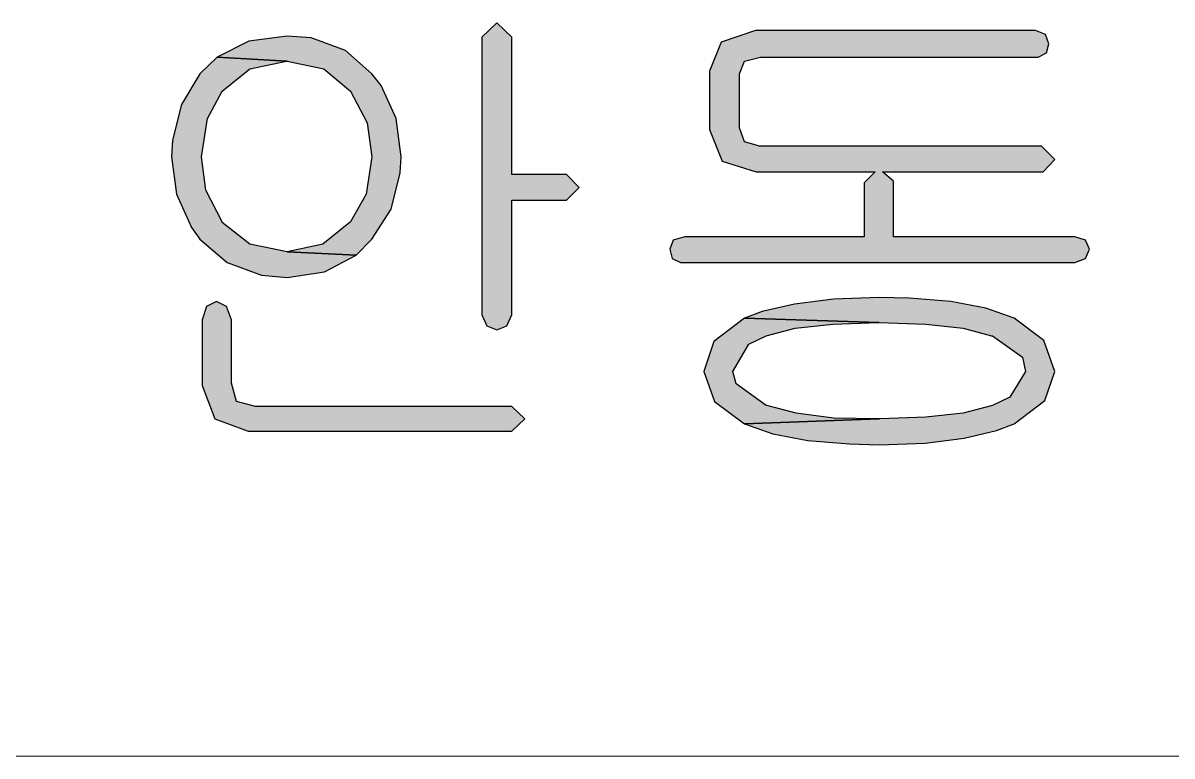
# Model space of a CAD drawing. Header units: inches. Extents: x 1131 to 1972, y 12 to 606.
# Drawn here: x 1833.56 to 1846.11, y 122.53 to 130.54 of the extents above; entities that cross this region are included whole.
import ezdxf

# ---------------------------------------------------------------- set-up
doc = ezdxf.new("R2010")
doc.units = ezdxf.units.IN
doc.header["$MEASUREMENT"] = 0
doc.layers.add('BG 0 -1', color=7, linetype='Continuous')
doc.layers.add('BG Default', color=7, linetype='Continuous')

msp = doc.modelspace()

# ---------------------------------------------------------------- hatches: boundary and pattern name
at = {"layer": 'BG Default', "linetype": 'Continuous'}
for points in [[(1838.732, 130.535), (1838.568, 130.381), (1838.568, 127.347), (1838.623, 127.229), (1838.732, 127.184), (1838.841, 127.229), (1838.895, 127.347), (1838.895, 128.601), (1839.494, 128.601), (1839.631, 128.737), (1839.494, 128.882), (1838.895, 128.882), (1838.895, 130.381)], [(1836.443, 130.39), (1836.025, 130.335), (1835.68, 130.163), (1836.443, 130.117), (1836.842, 130.036), (1837.133, 129.79), (1837.315, 129.445), (1837.369, 129.073), (1837.306, 128.664), (1837.133, 128.364), (1836.833, 128.119), (1836.443, 128.037), (1837.197, 128.001), (1837.369, 128.174), (1837.578, 128.501), (1837.678, 128.9), (1837.687, 129.073), (1837.633, 129.491), (1837.469, 129.854), (1837.369, 129.981), (1837.078, 130.235), (1836.706, 130.372)], [(1844.617, 130.453), (1841.556, 130.453), (1841.184, 130.326), (1841.057, 130.008), (1841.057, 129.373), (1841.193, 129.027), (1841.565, 128.909), (1841.593, 128.909), (1842.864, 128.909), (1842.746, 128.791), (1842.746, 128.201), (1840.784, 128.201), (1840.657, 128.165), (1840.621, 128.065), (1840.648, 127.965), (1840.739, 127.919), (1845.044, 127.919), (1845.162, 127.965), (1845.207, 128.065), (1845.162, 128.165), (1845.044, 128.201), (1843.064, 128.201), (1843.064, 128.809), (1842.946, 128.909), (1844.699, 128.909), (1844.826, 129.046), (1844.681, 129.191), (1841.602, 129.191), (1841.438, 129.236), (1841.384, 129.391), (1841.384, 129.981), (1841.438, 130.117), (1841.611, 130.163), (1844.644, 130.163), (1844.735, 130.208), (1844.762, 130.308), (1844.726, 130.408)], [(1842.91, 127.538), (1842.41, 127.52), (1841.983, 127.465), (1841.629, 127.383), (1841.438, 127.311), (1842.91, 127.265), (1843.418, 127.247), (1843.827, 127.202), (1844.136, 127.12), (1844.145, 127.12), (1844.472, 126.884), (1844.508, 126.73), (1844.336, 126.448), (1844.145, 126.357), (1843.827, 126.275), (1843.418, 126.23), (1842.919, 126.212), (1842.91, 126.212), (1841.438, 126.157), (1841.747, 126.048), (1842.128, 125.976), (1842.583, 125.939), (1842.91, 125.93), (1843.409, 125.948), (1843.836, 126.003), (1844.19, 126.085), (1844.381, 126.157), (1844.717, 126.412), (1844.826, 126.73), (1844.708, 127.066), (1844.381, 127.311), (1844.072, 127.42), (1843.691, 127.492), (1843.237, 127.529)], [(1835.671, 127.492), (1835.562, 127.438), (1835.516, 127.293), (1835.516, 126.575), (1835.653, 126.212), (1836.016, 126.076), (1836.052, 126.076), (1838.895, 126.076), (1839.04, 126.212), (1838.895, 126.348), (1836.098, 126.348), (1835.889, 126.403), (1835.834, 126.602), (1835.834, 127.293), (1835.78, 127.438)]]:
    msp.add_hatch(color=3, dxfattribs=at).paths.add_polyline_path(points)
at = {"layer": 'BG Default', "linetype": 'ByBlock'}
for points in [[(1836.443, 128.037), (1836.034, 128.119), (1835.734, 128.355), (1835.734, 128.364), (1835.553, 128.71), (1835.507, 129.073), (1835.571, 129.491), (1835.734, 129.79), (1836.034, 130.036), (1836.434, 130.117), (1836.443, 130.117), (1835.68, 130.163), (1835.489, 129.981), (1835.289, 129.645), (1835.189, 129.254), (1835.18, 129.073), (1835.235, 128.664), (1835.398, 128.301), (1835.489, 128.174), (1835.789, 127.919), (1836.161, 127.783), (1836.443, 127.756), (1836.851, 127.819), (1837.197, 128.001)], [(1841.438, 127.311), (1841.102, 127.056), (1840.993, 126.73), (1841.111, 126.403), (1841.438, 126.157), (1842.91, 126.212), (1842.41, 126.221), (1842.001, 126.275), (1841.683, 126.357), (1841.674, 126.357), (1841.347, 126.593), (1841.311, 126.73), (1841.484, 127.029), (1841.674, 127.12), (1841.992, 127.202), (1842.401, 127.247), (1842.9, 127.265), (1842.91, 127.265)]]:
    msp.add_hatch(color=3, dxfattribs=at).paths.add_polyline_path(points)

# ---------------------------------------------------------------- linework, layer by layer
at = {"layer": 'BG 0 -1', "color": 7, "linetype": 'Continuous', "lineweight": 9}
msp.add_line((1797.948, 122.53), (1947.215, 122.53), dxfattribs=at)
at = {"layer": 'BG 0 -1', "color": 3, "linetype": 'Continuous', "lineweight": 25}
for points in [[(1835.68, 130.163), (1835.489, 129.981), (1835.289, 129.645), (1835.189, 129.254), (1835.18, 129.073), (1835.235, 128.664), (1835.398, 128.301), (1835.489, 128.174), (1835.789, 127.919), (1836.161, 127.783), (1836.443, 127.756), (1836.851, 127.819), (1837.197, 128.001), (1836.443, 128.037), (1836.034, 128.119), (1835.734, 128.355), (1835.734, 128.364), (1835.553, 128.71), (1835.507, 129.073), (1835.571, 129.491), (1835.734, 129.79), (1836.034, 130.036), (1836.434, 130.117), (1836.443, 130.117)], [(1841.438, 127.311), (1841.102, 127.056), (1840.993, 126.73), (1841.111, 126.403), (1841.438, 126.157), (1842.91, 126.212), (1842.41, 126.221), (1842.001, 126.275), (1841.683, 126.357), (1841.674, 126.357), (1841.347, 126.593), (1841.311, 126.73), (1841.484, 127.029), (1841.674, 127.12), (1841.992, 127.202), (1842.401, 127.247), (1842.9, 127.265), (1842.91, 127.265)]]:
    msp.add_lwpolyline(points, close=True, dxfattribs=at)
at = {"layer": 'BG Default', "color": 3, "linetype": 'Continuous', "lineweight": 25}
for points in [[(1838.732, 130.535), (1838.568, 130.381), (1838.568, 127.347), (1838.623, 127.229), (1838.732, 127.184), (1838.841, 127.229), (1838.895, 127.347), (1838.895, 128.601), (1839.494, 128.601), (1839.631, 128.737), (1839.494, 128.882), (1838.895, 128.882), (1838.895, 130.381)], [(1836.443, 130.39), (1836.025, 130.335), (1835.68, 130.163), (1836.443, 130.117), (1836.842, 130.036), (1837.133, 129.79), (1837.315, 129.445), (1837.369, 129.073), (1837.306, 128.664), (1837.133, 128.364), (1836.833, 128.119), (1836.443, 128.037), (1837.197, 128.001), (1837.369, 128.174), (1837.578, 128.501), (1837.678, 128.9), (1837.687, 129.073), (1837.633, 129.491), (1837.469, 129.854), (1837.369, 129.981), (1837.078, 130.235), (1836.706, 130.372)], [(1844.617, 130.453), (1841.556, 130.453), (1841.184, 130.326), (1841.057, 130.008), (1841.057, 129.373), (1841.193, 129.027), (1841.565, 128.909), (1841.593, 128.909), (1842.864, 128.909), (1842.746, 128.791), (1842.746, 128.201), (1840.784, 128.201), (1840.657, 128.165), (1840.621, 128.065), (1840.648, 127.965), (1840.739, 127.919), (1845.044, 127.919), (1845.162, 127.965), (1845.207, 128.065), (1845.162, 128.165), (1845.044, 128.201), (1843.064, 128.201), (1843.064, 128.809), (1842.946, 128.909), (1844.699, 128.909), (1844.826, 129.046), (1844.681, 129.191), (1841.602, 129.191), (1841.438, 129.236), (1841.384, 129.391), (1841.384, 129.981), (1841.438, 130.117), (1841.611, 130.163), (1844.644, 130.163), (1844.735, 130.208), (1844.762, 130.308), (1844.726, 130.408)], [(1842.91, 127.538), (1842.41, 127.52), (1841.983, 127.465), (1841.629, 127.383), (1841.438, 127.311), (1842.91, 127.265), (1843.418, 127.247), (1843.827, 127.202), (1844.136, 127.12), (1844.145, 127.12), (1844.472, 126.884), (1844.508, 126.73), (1844.336, 126.448), (1844.145, 126.357), (1843.827, 126.275), (1843.418, 126.23), (1842.919, 126.212), (1842.91, 126.212), (1841.438, 126.157), (1841.747, 126.048), (1842.128, 125.976), (1842.583, 125.939), (1842.91, 125.93), (1843.409, 125.948), (1843.836, 126.003), (1844.19, 126.085), (1844.381, 126.157), (1844.717, 126.412), (1844.826, 126.73), (1844.708, 127.066), (1844.381, 127.311), (1844.072, 127.42), (1843.691, 127.492), (1843.237, 127.529)], [(1835.671, 127.492), (1835.562, 127.438), (1835.516, 127.293), (1835.516, 126.575), (1835.653, 126.212), (1836.016, 126.076), (1836.052, 126.076), (1838.895, 126.076), (1839.04, 126.212), (1838.895, 126.348), (1836.098, 126.348), (1835.889, 126.403), (1835.834, 126.602), (1835.834, 127.293), (1835.78, 127.438)]]:
    msp.add_lwpolyline(points, close=True, dxfattribs=at)
at = {"layer": 'BG Default', "color": 7, "linetype": 'Continuous', "lineweight": 0}
for points in [[(1836.443, 128.037), (1836.034, 128.119), (1835.734, 128.355), (1835.734, 128.364), (1835.553, 128.71), (1835.507, 129.073), (1835.571, 129.491), (1835.734, 129.79), (1836.034, 130.036), (1836.434, 130.117), (1836.443, 130.117), (1835.68, 130.163), (1835.489, 129.981), (1835.289, 129.645), (1835.189, 129.254), (1835.18, 129.073), (1835.235, 128.664), (1835.398, 128.301), (1835.489, 128.174), (1835.789, 127.919), (1836.161, 127.783), (1836.443, 127.756), (1836.851, 127.819), (1837.197, 128.001)], [(1841.438, 127.311), (1841.102, 127.056), (1840.993, 126.73), (1841.111, 126.403), (1841.438, 126.157), (1842.91, 126.212), (1842.41, 126.221), (1842.001, 126.275), (1841.683, 126.357), (1841.674, 126.357), (1841.347, 126.593), (1841.311, 126.73), (1841.484, 127.029), (1841.674, 127.12), (1841.992, 127.202), (1842.401, 127.247), (1842.9, 127.265), (1842.91, 127.265)]]:
    msp.add_lwpolyline(points, close=True, dxfattribs=at)

doc.saveas('drawing.dxf')
